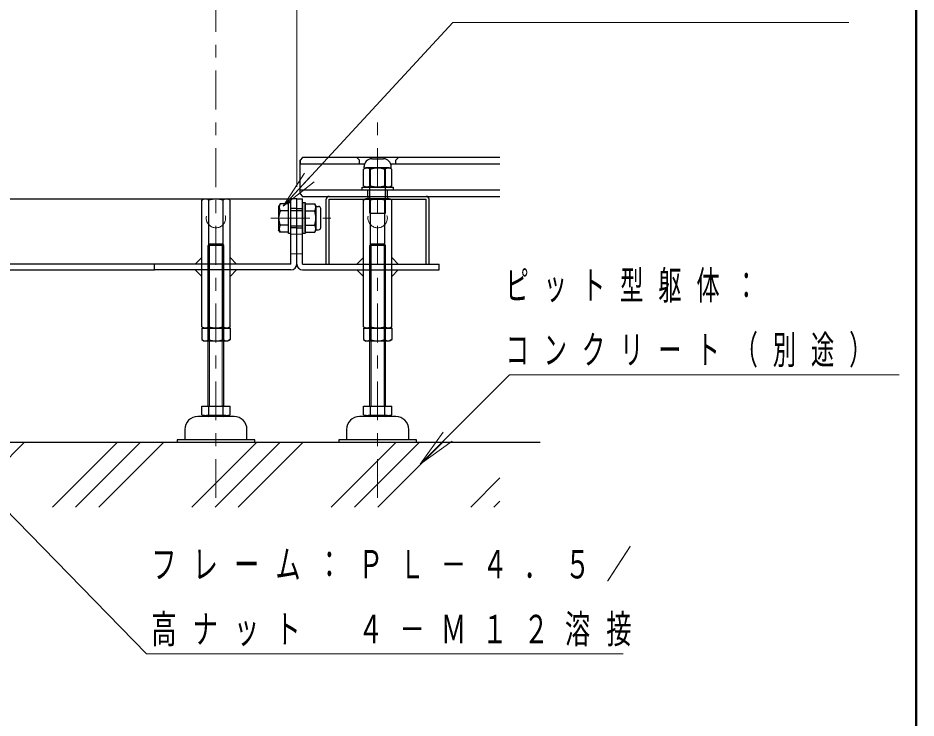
# Model space of a CAD drawing. Units: millimetres on the paper. Extents: x -385 to 0, y -594 to 267.
# Drawn here: x -69.4 to 0, y 114.5 to 168.6 of the extents above; entities that cross this region are included whole.
import ezdxf

# ---------------------------------------------------------------- set-up
doc = ezdxf.new("R2010")
doc.units = ezdxf.units.MM
doc.linetypes.add('USER1', pattern=[4.5, 2.5, -2])
doc.linetypes.add('USER2', pattern=[6, 3, -1, 1, -1])
doc.layers.add('1_10', color=7, linetype='Continuous', lineweight=25)
doc.layers.add('NAKAMURA図枠', color=7, linetype='Continuous', lineweight=13)
doc.styles.add('ＭＳ ゴシック', font='')
doc.styles.get('ＭＳ ゴシック').set_extended_font_data('MS Gothic')

msp = doc.modelspace()

# ---------------------------------------------------------------- linework, layer by layer
at = {"layer": '1_10', "lineweight": 13}
for p, q in [((-47.863, 155.544), (-47.863, 212.147)), ((-48.922, 154.061), (-47.254, 156.603)), ((-48.922, 154.061), (-46.886, 156.264)), ((-46.519, 155.925), (-48.922, 154.061)), ((-38.328, 134.128), (-36.56, 136.603)), ((-38.328, 134.128), (-36.207, 136.25)), ((-73.935, 130.814), (-68.935, 135.814)), ((-66.751, 130.814), (-61.751, 135.814)), ((-64.955, 130.814), (-59.955, 135.814)), ((-63.159, 130.814), (-58.159, 135.814)), ((-55.975, 130.814), (-50.975, 135.814)), ((-54.179, 130.814), (-49.179, 135.814)), ((-52.383, 130.814), (-47.383, 135.814)), ((-45.199, 130.814), (-40.199, 135.814)), ((-43.403, 130.814), (-38.403, 135.814)), ((-41.607, 130.814), (-36.607, 135.814)), ((-35.853, 135.896), (-38.328, 134.128)), ((-34.422, 130.814), (-32.171, 133.066)), ((-32.626, 130.814), (-32.171, 131.27))]:
    msp.add_line(p, q, dxfattribs=at)
at = {"layer": '1_10', "linetype": 'USER2', "lineweight": 13}
for p, q in [((-54.113, 131.527), (-54.113, 183.614)), ((-41.613, 131.527), (-41.613, 161.147)), ((-49.86, 153.134), (-45.238, 153.134))]:
    msp.add_line(p, q, dxfattribs=at)
at = {"layer": '1_10', "color": 40}
for p, q in [((-47.413, 157.814), (-47.613, 157.614)), ((-47.413, 157.814), (-47.613, 157.614)), ((-47.613, 155.014), (-47.613, 157.614)), ((-47.613, 157.614), (-47.613, 157.314)), ((-32.171, 157.814), (-47.413, 157.814)), ((-35.813, 157.814), (-47.413, 157.814)), ((-43.013, 157.614), (-43.213, 157.814)), ((-43.013, 157.314), (-43.013, 157.614)), ((-40.213, 157.614), (-40.013, 157.814)), ((-40.213, 157.314), (-40.213, 157.614)), ((-47.613, 157.314), (-42.629, 157.314)), ((-40.598, 157.314), (-32.171, 157.314)), ((-47.613, 155.314), (-32.171, 155.314)), ((-47.613, 155.014), (-47.413, 154.814)), ((-47.613, 155.014), (-47.413, 154.814)), ((-47.413, 154.814), (-32.171, 154.814)), ((-42.363, 154.814), (-42.363, 155.314)), ((-40.863, 154.814), (-40.863, 155.314))]:
    msp.add_line(p, q, dxfattribs=at)
at = {"layer": '1_10'}
for p, q in [((-42.063, 157.714), (-41.163, 157.714)), ((-42.71, 156.901), (-42.513, 157.014)), ((-42.71, 155.628), (-42.71, 156.901)), ((-42.663, 157.014), (-42.663, 157.114)), ((-42.663, 157.014), (-40.563, 157.014)), ((-40.713, 157.014), (-42.513, 157.014)), ((-42.213, 153.514), (-42.213, 157.014)), ((-42.162, 155.628), (-42.162, 156.901)), ((-41.065, 155.628), (-41.065, 156.901)), ((-41.013, 153.514), (-41.013, 157.014)), ((-40.516, 156.901), (-40.713, 157.014)), ((-40.563, 157.014), (-40.563, 157.114)), ((-40.516, 155.628), (-40.516, 156.901)), ((-42.813, 155.314), (-42.813, 155.514)), ((-42.813, 155.514), (-40.413, 155.514)), ((-42.71, 155.628), (-42.513, 155.514)), ((-40.713, 155.514), (-42.513, 155.514)), ((-40.516, 155.628), (-40.713, 155.514)), ((-40.413, 155.514), (-40.413, 155.314)), ((-45.363, 154.814), (-37.863, 154.814)), ((-42.813, 155.314), (-40.413, 155.314)), ((-42.363, 154.814), (-42.363, 154.584)), ((-40.863, 154.814), (-40.863, 154.584)), ((-55.21, 154.521), (-55.013, 154.634)), ((-55.21, 144.748), (-55.21, 154.521)), ((-55.013, 154.634), (-53.213, 154.634)), ((-54.662, 144.748), (-54.662, 154.521)), ((-53.565, 144.748), (-53.565, 154.521)), ((-53.016, 154.521), (-53.213, 154.634)), ((-53.016, 144.748), (-53.016, 154.521)), ((-49.15, 154.231), (-49.263, 154.034)), ((-48.513, 154.231), (-49.15, 154.231)), ((-48.513, 154.334), (-48.313, 154.334)), ((-48.513, 151.934), (-48.513, 154.334)), ((-48.313, 149.584), (-48.313, 154.634)), ((-47.863, 154.634), (-48.313, 154.634)), ((-48.313, 151.934), (-48.313, 154.334)), ((-47.863, 149.584), (-47.863, 154.634)), ((-47.863, 154.634), (-47.413, 154.634)), ((-47.863, 149.584), (-47.863, 154.634)), ((-47.413, 149.584), (-47.413, 154.634)), ((-47.413, 154.334), (-47.213, 154.334)), ((-47.413, 154.334), (-47.413, 151.934)), ((-47.213, 154.334), (-47.213, 151.934)), ((-47.213, 152.037), (-47.213, 154.231)), ((-47.213, 154.231), (-46.467, 154.231)), ((-46.467, 154.231), (-46.353, 154.034)), ((-45.593, 149.584), (-45.593, 154.584)), ((-45.363, 149.584), (-45.363, 154.584)), ((-45.363, 154.584), (-37.863, 154.584)), ((-42.71, 154.521), (-42.513, 154.634)), ((-42.71, 144.748), (-42.71, 154.521)), ((-40.713, 154.634), (-42.513, 154.634)), ((-42.162, 144.748), (-42.162, 154.521)), ((-41.065, 144.748), (-41.065, 154.521)), ((-40.516, 154.521), (-40.713, 154.634)), ((-40.516, 144.748), (-40.516, 154.521)), ((-37.863, 149.584), (-37.863, 154.584)), ((-37.633, 149.584), (-37.633, 154.584)), ((-49.263, 154.034), (-49.263, 152.234)), ((-48.513, 153.683), (-49.15, 153.683)), ((-47.863, 153.884), (-48.313, 153.884)), ((-48.313, 153.734), (-47.413, 153.734)), ((-47.863, 153.884), (-47.413, 153.884)), ((-47.213, 153.683), (-46.467, 153.683)), ((-46.353, 152.234), (-46.353, 154.034)), ((-46.353, 154.034), (-46.183, 154.034)), ((-46.013, 152.404), (-46.013, 153.864)), ((-46.013, 152.534), (-46.013, 153.734)), ((-42.213, 153.514), (-41.013, 153.514)), ((-49.15, 152.037), (-49.263, 152.234)), ((-48.513, 152.586), (-49.15, 152.586)), ((-48.513, 152.037), (-49.15, 152.037)), ((-48.313, 152.534), (-47.413, 152.534)), ((-47.863, 152.384), (-48.313, 152.384)), ((-47.863, 152.384), (-47.413, 152.384)), ((-47.213, 152.586), (-46.467, 152.586)), ((-47.213, 152.037), (-46.467, 152.037)), ((-46.467, 152.037), (-46.353, 152.234)), ((-46.353, 152.234), (-46.183, 152.234)), ((-48.313, 151.934), (-48.513, 151.934)), ((-47.213, 151.934), (-47.413, 151.934)), ((-55.21, 150.084), (-55.71, 149.584)), ((-53.016, 150.084), (-52.516, 149.584)), ((-42.71, 150.084), (-43.21, 149.584)), ((-40.516, 150.084), (-40.016, 149.584)), ((-58.863, 149.134), (-58.863, 149.584)), ((-48.313, 149.584), (-58.863, 149.584)), ((-55.213, 149.134), (-55.213, 149.584)), ((-53.013, 149.134), (-53.013, 149.584)), ((-47.413, 149.584), (-36.863, 149.584)), ((-45.593, 149.584), (-45.363, 149.584)), ((-42.713, 149.134), (-42.713, 149.584)), ((-40.513, 149.134), (-40.513, 149.584)), ((-37.863, 149.584), (-37.633, 149.584)), ((-36.863, 149.134), (-36.863, 149.584)), ((-48.313, 149.134), (-58.863, 149.134)), ((-55.21, 148.634), (-55.71, 149.134)), ((-53.016, 148.634), (-52.516, 149.134)), ((-47.413, 149.134), (-36.863, 149.134)), ((-42.71, 148.634), (-43.21, 149.134)), ((-40.516, 148.634), (-40.016, 149.134)), ((-55.21, 144.748), (-55.013, 144.634)), ((-55.21, 144.634), (-55.21, 143.748)), ((-55.21, 144.634), (-53.016, 144.634)), ((-55.013, 144.634), (-53.213, 144.634)), ((-54.662, 144.634), (-54.662, 143.748)), ((-53.565, 144.634), (-53.565, 143.748)), ((-53.016, 144.748), (-53.213, 144.634)), ((-53.016, 144.634), (-53.016, 143.748)), ((-42.71, 144.748), (-42.513, 144.634)), ((-42.71, 144.634), (-42.71, 143.748)), ((-42.71, 144.634), (-40.516, 144.634)), ((-40.713, 144.634), (-42.513, 144.634)), ((-42.162, 144.634), (-42.162, 143.748)), ((-41.065, 144.634), (-41.065, 143.748)), ((-40.516, 144.748), (-40.713, 144.634)), ((-40.516, 144.634), (-40.516, 143.748)), ((-55.21, 143.748), (-55.013, 143.634)), ((-53.016, 143.748), (-53.213, 143.634)), ((-42.71, 143.748), (-42.513, 143.634)), ((-40.516, 143.748), (-40.713, 143.634)), ((-53.213, 143.634), (-55.013, 143.634)), ((-40.713, 143.634), (-42.513, 143.634)), ((-29.044, 135.814), (-148.663, 135.814))]:
    msp.add_line(p, q, dxfattribs=at)
at = {"layer": '1_10', "color": 60}
for p, q in [((-147.413, 154.634), (-48.313, 154.634)), ((-58.863, 149.584), (-136.863, 149.584)), ((-136.863, 149.134), (-58.863, 149.134))]:
    msp.add_line(p, q, dxfattribs=at)
at = {"layer": '1_10', "linetype": 'USER1', "lineweight": 13}
for p, q in [((-47.863, 151.884), (-48.313, 151.884)), ((-47.863, 151.884), (-47.413, 151.884)), ((-47.863, 150.384), (-48.313, 150.384)), ((-47.863, 150.384), (-47.413, 150.384))]:
    msp.add_line(p, q, dxfattribs=at)
at = {"layer": '1_10', "color": 4}
for p, q in [((-54.606, 151.114), (-54.713, 151.007)), ((-53.513, 151.007), (-54.713, 151.007)), ((-54.713, 138.614), (-54.713, 151.007)), ((-53.621, 151.114), (-54.606, 151.114)), ((-53.513, 151.007), (-53.621, 151.114)), ((-53.513, 138.614), (-53.513, 151.007)), ((-42.106, 151.114), (-42.213, 151.007)), ((-41.013, 151.007), (-42.213, 151.007)), ((-42.213, 138.614), (-42.213, 151.007)), ((-41.121, 151.114), (-42.106, 151.114)), ((-41.013, 151.007), (-41.121, 151.114)), ((-41.013, 138.614), (-41.013, 151.007)), ((-55.21, 138.614), (-53.016, 138.614)), ((-55.21, 137.938), (-55.21, 138.614)), ((-54.713, 138.614), (-54.606, 138.614)), ((-54.662, 137.938), (-54.662, 138.614)), ((-53.513, 138.614), (-53.621, 138.614)), ((-53.565, 137.938), (-53.565, 138.614)), ((-53.016, 137.938), (-53.016, 138.614)), ((-42.71, 138.614), (-40.516, 138.614)), ((-42.71, 137.938), (-42.71, 138.614)), ((-42.213, 138.614), (-42.106, 138.614)), ((-42.162, 137.938), (-42.162, 138.614)), ((-41.013, 138.614), (-41.121, 138.614)), ((-41.065, 137.938), (-41.065, 138.614)), ((-40.516, 137.938), (-40.516, 138.614)), ((-52.713, 137.814), (-55.513, 137.814)), ((-55.21, 137.938), (-54.713, 137.814)), ((-53.513, 137.814), (-53.016, 137.938)), ((-40.213, 137.814), (-43.013, 137.814)), ((-42.71, 137.938), (-42.213, 137.814)), ((-41.013, 137.814), (-40.516, 137.938)), ((-56.513, 136.814), (-56.513, 136.014)), ((-51.713, 136.014), (-51.713, 136.814)), ((-44.013, 136.814), (-44.013, 136.014)), ((-39.213, 136.014), (-39.213, 136.814)), ((-51.113, 136.014), (-57.113, 136.014)), ((-57.113, 136.014), (-57.113, 135.814)), ((-51.113, 135.814), (-57.113, 135.814)), ((-51.113, 135.814), (-51.113, 136.014)), ((-38.613, 136.014), (-44.613, 136.014)), ((-44.613, 136.014), (-44.613, 135.814)), ((-38.613, 135.814), (-44.613, 135.814)), ((-38.613, 135.814), (-38.613, 136.014))]:
    msp.add_line(p, q, dxfattribs=at)
at = {"layer": '1_10', "color": 4, "lineweight": 13}
for p, q in [((-54.606, 138.614), (-54.606, 151.114)), ((-53.621, 138.614), (-53.621, 151.114)), ((-42.106, 138.614), (-42.106, 151.114)), ((-41.121, 138.614), (-41.121, 151.114))]:
    msp.add_line(p, q, dxfattribs=at)
at = {"layer": '1_10', "lineweight": 13}
for points in [[(-48.922, 154.061), (-35.81, 168.25), (-5.195, 168.25)], [(-88.509, 149.222), (-59.467, 119.476), (-22.649, 119.476)], [(-38.328, 134.128), (-31.431, 141.025), (-1.315, 141.025)]]:
    msp.add_lwpolyline(points, dxfattribs=at)
at = {"layer": '1_10', "color": 4}
for points in [[(-55.21, 137.938), (-55.12, 137.919), (-55.029, 137.906), (-54.938, 137.901), (-54.846, 137.906), (-54.754, 137.918), (-54.662, 137.938)], [(-54.662, 137.938), (-54.425, 137.914), (-54.187, 137.902), (-53.946, 137.905), (-53.706, 137.922), (-53.565, 137.938)], [(-53.565, 137.938), (-53.475, 137.919), (-53.384, 137.906), (-53.293, 137.901), (-53.201, 137.906), (-53.108, 137.918), (-53.016, 137.938)], [(-42.71, 137.938), (-42.62, 137.919), (-42.529, 137.906), (-42.438, 137.901), (-42.346, 137.906), (-42.254, 137.918), (-42.162, 137.938)], [(-42.162, 137.938), (-41.925, 137.914), (-41.687, 137.902), (-41.446, 137.905), (-41.206, 137.922), (-41.065, 137.938)], [(-41.065, 137.938), (-40.975, 137.919), (-40.884, 137.906), (-40.793, 137.901), (-40.701, 137.906), (-40.608, 137.918), (-40.516, 137.938)]]:
    msp.add_lwpolyline(points, dxfattribs=at)
at = {"layer": '1_10', "color": 60, "linetype": 'USER1', "lineweight": 13}
msp.add_circle((-54.113, 153.134), 0.75, dxfattribs=at)
at = {"layer": '1_10', "linetype": 'USER1', "lineweight": 13}
msp.add_circle((-41.613, 153.134), 0.75, dxfattribs=at)
at = {"layer": '1_10'}
for centre, radius, start, end in [((-42.063, 157.114), 0.6, 90, 180), ((-41.163, 157.114), 0.6, 0, 90), ((-42.436, 156.5), 0.486, 55.61586, 124.38414), ((-41.613, 155.17), 1.815, 72.41211, 107.58789), ((-40.791, 156.5), 0.486, 55.61586, 124.38414), ((-42.436, 156.029), 0.486, 235.61587, 304.38414), ((-41.613, 157.358), 1.815, 252.41211, 287.58789), ((-40.791, 156.029), 0.486, 235.61587, 304.38414), ((-45.363, 154.584), 0.23, 90, 180), ((-37.863, 154.584), 0.23, 0, 90), ((-54.936, 154.12), 0.486, 55.61586, 124.38414), ((-54.113, 152.79), 1.815, 72.41211, 107.58789), ((-53.291, 154.12), 0.486, 55.61586, 124.38414), ((-48.675, 153.957), 0.548, 150.00001, 209.99999), ((-46.868, 153.957), 0.486, 325.61586, 34.38414), ((-42.436, 154.12), 0.486, 55.61586, 124.38414), ((-41.613, 152.79), 1.815, 72.41211, 107.58789), ((-40.791, 154.12), 0.486, 55.61586, 124.38414), ((-47.884, 153.134), 1.38, 156.57346, 203.42654), ((-48.197, 153.134), 1.815, 342.41211, 17.58789), ((-46.183, 153.864), 0.17, 0, 90), ((-48.675, 152.312), 0.548, 150.00001, 209.99999), ((-46.868, 152.312), 0.486, 325.61586, 34.38414), ((-46.183, 152.404), 0.17, 270, 0), ((-48.313, 149.584), 0.45, 270, 0), ((-47.413, 149.584), 0.45, 180, 270), ((-54.936, 145.149), 0.486, 235.61587, 304.38414), ((-54.113, 146.478), 1.815, 252.41211, 287.58789), ((-53.291, 145.149), 0.486, 235.61587, 304.38414), ((-42.436, 145.149), 0.486, 235.61587, 304.38414), ((-41.613, 146.478), 1.815, 252.41211, 287.58789), ((-40.791, 145.149), 0.486, 235.61587, 304.38414), ((-54.936, 144.149), 0.486, 235.61587, 304.38414), ((-54.113, 145.478), 1.815, 252.41211, 287.58789), ((-53.291, 144.149), 0.486, 235.61587, 304.38414), ((-42.436, 144.149), 0.486, 235.61587, 304.38414), ((-41.613, 145.478), 1.815, 252.41211, 287.58789), ((-40.791, 144.149), 0.486, 235.61587, 304.38414)]:
    msp.add_arc(centre, radius, start, end, dxfattribs=at)
at = {"layer": '1_10', "color": 4}
for centre, start, end in [((-55.513, 136.814), 90, 180), ((-52.713, 136.814), 0, 90), ((-43.013, 136.814), 90, 180), ((-40.213, 136.814), 0, 90)]:
    msp.add_arc(centre, 1, start, end, dxfattribs=at)
at = {"layer": 'NAKAMURA図枠', "lineweight": 50}
msp.add_line((0, 0), (0, 267), dxfattribs=at)

# ---------------------------------------------------------------- texts
at = {"layer": '1_10', "char_height": 2.199, "attachment_point": 4, "style": 'ＭＳ ゴシック'}
for s, insert in [('\\T1.64;\\W0.6;ピット型躯体：', (-31.731, 147.825)), ('\\T1.64;\\W0.6;コンクリート（別途）', (-31.731, 142.825)), ('\\T1.64;\\W0.65;フレーム：ＰＬ－４．５／', (-59.108, 126.276)), ('\\T1.64;\\W0.65;高ナット\u3000４－Ｍ１２溶接', (-59.108, 121.276))]:
    msp.add_mtext(s, dxfattribs=dict(at, insert=insert))

doc.saveas('drawing.dxf')
